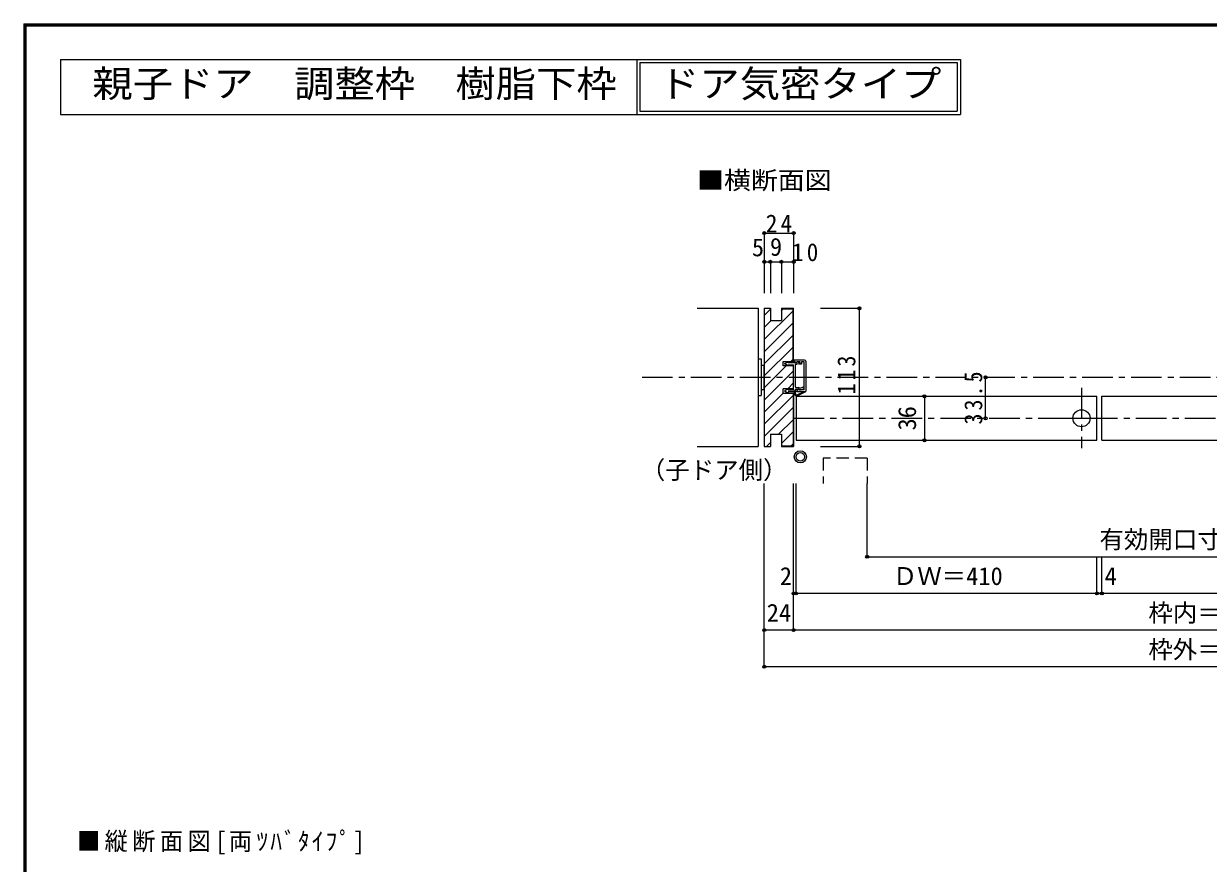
# Model space of a CAD drawing. Units: millimetres at full size, sheet at 1:5. Extents: x -973 to 977, y -718 to 696.
# Drawn here: x -973 to -4, y 9 to 696 of the extents above; entities that cross this region are included whole.
import ezdxf
from ezdxf.enums import TextEntityAlignment as Align

# ---------------------------------------------------------------- set-up
doc = ezdxf.new("R2010")
doc.units = ezdxf.units.MM
doc.header["$LTSCALE"] = 5
doc.header["$PDMODE"] = 32
doc.header["$PDSIZE"] = 2.5
doc.linetypes.add('CHAIN1', pattern=[8, 5, -1, 1, -1])
doc.linetypes.add('DASHED2', pattern=[3, 2, -1])
for name, color, linetype in [('0-1_通り芯', 4, 'CHAIN1'), ('0-3_仕上げ', 7, 'Continuous'), ('0-4_枠', 3, 'Continuous'), ('0-6_扉', 6, 'Continuous'), ('0-7_金物', 7, 'Continuous'), ('0-8_戸当', 7, 'Continuous'), ('0-A_文字', 3, 'Continuous'), ('0-B_寸法', 7, 'Continuous'), ('0-C_ハッチ', 4, 'Continuous'), ('F-1_枠', 6, 'Continuous')]:
    doc.layers.add(name, color=color, linetype=linetype)
doc.styles.add('ＭＳ ゴシック', font='')
doc.styles.get('ＭＳ ゴシック').set_extended_font_data('MS Gothic')

msp = doc.modelspace()

# ---------------------------------------------------------------- linework, layer by layer
at = {"layer": '0-1_通り芯'}
for p, q in [((-467.5, 406.5), (467.5, 406.5)), ((-343.5, 373), (343.5, 373))]:
    msp.add_line(p, q, dxfattribs=at)
at = {"layer": '0-1_通り芯', "color": 7}
for p, q in [((-108.037, 397.796), (-108.037, 348.563)), ((-128.572, 373), (-86.786, 373))]:
    msp.add_line(p, q, dxfattribs=at)
at = {"layer": '0-1_通り芯', "color": 7, "linetype": 'Continuous'}
msp.add_circle((-108.037, 373), 7, dxfattribs=at)
at = {"layer": '0-3_仕上げ'}
msp.add_line((-422.5, 350), (-372.5, 350), dxfattribs=at)
msp.add_lwpolyline([(-422.5, 463), (-372.5, 463), (-372.5, 350)], dxfattribs=at)
at = {"layer": '0-4_枠'}
for p, q in [((-367.5, 463), (-362.5, 463)), ((-367.5, 463), (-367.5, 350)), ((-362.5, 463), (-362.5, 453)), ((-353.5, 463), (-343.5, 463)), ((-353.5, 463), (-353.5, 453)), ((-353.5, 462.5), (-344, 462.5)), ((-344, 419.479), (-344, 462.5)), ((-343.5, 419.479), (-343.5, 463)), ((-362.5, 453), (-353.5, 453)), ((-352, 419.479), (-343.5, 419.479)), ((-352, 415.779), (-352, 419.479)), ((-343.5, 415.779), (-352, 415.779)), ((-343.5, 397.179), (-343.5, 415.779)), ((-343.5, 397.179), (-352, 397.179)), ((-352, 393.479), (-352, 397.179)), ((-352, 393.479), (-343.5, 393.479)), ((-344, 393.479), (-344, 350.5)), ((-343.5, 393.479), (-343.5, 350)), ((-362.5, 360), (-353.5, 360)), ((-362.5, 360), (-362.5, 350)), ((-353.5, 360), (-353.5, 350)), ((-367.5, 350), (-362.5, 350)), ((-353.5, 350.5), (-344, 350.5)), ((-353.5, 350), (-343.5, 350))]:
    msp.add_line(p, q, dxfattribs=at)
at = {"layer": '0-6_扉'}
for p, q in [((-341.5, 391), (-95.537, 391)), ((-341.5, 391), (-341.5, 355)), ((-95.537, 355), (-95.537, 391)), ((-91.537, 355), (-91.537, 391)), ((-91.537, 391), (114.982, 391)), ((-341.5, 355), (-95.537, 355)), ((-91.537, 355), (114.982, 355))]:
    msp.add_line(p, q, dxfattribs=at)
at = {"layer": '0-6_扉', "linetype": 'DASHED2'}
for p, q in [((-319.352, 340.381), (-319.352, 319.657)), ((-283.352, 340.381), (-319.352, 340.381)), ((-283.352, 340.381), (-283.352, 319.657))]:
    msp.add_line(p, q, dxfattribs=at)
at = {"layer": '0-7_金物'}
for p, q in [((-372.5, 421.5), (-370, 421.5)), ((-370, 421.5), (-370, 391.5)), ((-370, 416.5), (-368, 416.5)), ((-368, 416.5), (-368, 396.5)), ((-368, 415.5), (-367.5, 415.5)), ((-368, 397.5), (-367.5, 397.5)), ((-372.5, 391.5), (-370, 391.5)), ((-370, 396.5), (-368, 396.5))]:
    msp.add_line(p, q, dxfattribs=at)
for radius in [5, 3.5]:
    msp.add_circle((-338.036, 341.475), radius, dxfattribs=at)
at = {"layer": '0-8_戸当'}
for p, q in [((-351, 417.579), (-348, 419.479)), ((-348, 416.079), (-351, 417.579)), ((-348, 418.329), (-348, 419.479)), ((-343.5, 418.329), (-348, 418.329)), ((-348, 416.829), (-343.5, 416.829)), ((-348, 416.079), (-348, 416.829)), ((-343.5, 418.579), (-341, 418.579)), ((-343.5, 418.329), (-343.5, 418.579)), ((-343.5, 396.129), (-343.5, 416.829)), ((-343.398, 420.104), (-341.498, 418.654)), ((-334.5, 420.629), (-343.2, 420.629)), ((-342, 398.629), (-342, 416.879)), ((-341.5, 417.379), (-341, 417.379)), ((-341, 418.879), (-341, 419.129)), ((-338.3, 419.129), (-341, 419.129)), ((-341, 418.829), (-341, 418.579)), ((-340.613, 419.116), (-338.895, 418.643)), ((-340.166, 417.828), (-339.305, 417.515)), ((-338.3, 417.129), (-338.3, 419.129)), ((-337.1, 417.129), (-338.3, 417.129)), ((-337.1, 419.129), (-337.1, 417.129)), ((-335, 419.129), (-337.1, 419.129)), ((-335, 396.129), (-335, 419.129)), ((-333.5, 419.629), (-333.5, 395.129)), ((-341.5, 398.129), (-339.54, 398.129)), ((-338.531, 397.579), (-335.909, 398.397)), ((-348, 394.629), (-348, 393.479)), ((-342.8, 394.629), (-348, 394.629)), ((-342.8, 393.129), (-342.8, 394.629)), ((-342.1, 393.129), (-342.1, 395.629)), ((-341, 395.329), (-339.797, 396.581)), ((-341, 394.629), (-341, 395.329)), ((-334, 394.629), (-341, 394.629)), ((-340.509, 392.145), (-335.56, 394.629)), ((-340.195, 391.519), (-334, 394.629)), ((-339, 396.179), (-339, 396.129)), ((-335, 396.129), (-339, 396.129)), ((-337.983, 396.284), (-335.491, 397.061))]:
    msp.add_line(p, q, dxfattribs=at)
for points in [[(-348, 396.879), (-351, 395.379), (-348, 393.479)], [(-348, 396.879), (-348, 396.129), (-343.5, 396.129)], [(-342.8, 394.629), (-342.8, 395.629), (-342, 395.629), (-342, 396.729), (-339.663, 396.729)]]:
    msp.add_lwpolyline(points, dxfattribs=at)
for centre, radius, start, end in [((-343.2, 420.329), 0.3, 90, 228.65222), ((-341.5, 416.879), 0.5, 90, 180), ((-341.3, 418.879), 0.3, 228.65222, 360), ((-340.7, 418.829), 0.3, 73.20997, 180), ((-341, 418.379), 1, 270, 326.52262), ((-339.1, 418.079), 0.6, 246.66235, 0), ((-339.1, 418.079), 0.6, 0, 73.20997), ((-334.5, 419.629), 1, 0, 90), ((-341.5, 398.629), 0.5, 180, 270), ((-339.54, 396.929), 1.2, 32.78874, 90), ((-335.7, 397.729), 0.7, 287.32983, 107.32983), ((-341, 393.129), 1.8, 180, 296.57515), ((-341, 393.129), 1.1, 180, 296.57515), ((-339.5, 396.179), 0.5, 0, 126.38479), ((-339.663, 395.929), 0.8, 48.59038, 90), ((-338.34, 397.429), 1.2, 228.59038, 287.32983), ((-334, 395.129), 0.5, 270, 0)]:
    msp.add_arc(centre, radius, start, end, dxfattribs=at)
at = {"layer": '0-A_文字'}
for p, q in [((-943.333, 666.667), (-943.333, 621.667)), ((-943.333, 666.667), (-471.747, 666.667)), ((-471.747, 666.667), (-471.747, 621.667)), ((-469.247, 664.167), (-209.643, 664.167)), ((-469.247, 664.167), (-469.247, 624.167)), ((-209.643, 664.167), (-209.643, 624.167)), ((-943.333, 621.667), (-471.747, 621.667)), ((-471.747, 621.667), (-207.143, 621.667)), ((-469.247, 624.167), (-209.643, 624.167))]:
    msp.add_line(p, q, dxfattribs=at)
msp.add_lwpolyline([(-471.747, 666.667), (-207.143, 666.667), (-207.143, 621.667)], dxfattribs=at)
at = {"layer": '0-B_寸法', "color": 4}
for p, q in [((-367.5, 524.503), (-367.5, 475.461)), ((-367.5, 500.979), (-343.5, 500.979)), ((-362.5, 500.979), (-362.5, 475.461)), ((-353.5, 500.979), (-353.5, 475.461)), ((-321.64, 463), (-289.73, 463)), ((-289.73, 350), (-289.73, 463)), ((-186.49, 373), (-186.49, 406.5)), ((-236.49, 391), (-236.49, 355)), ((-321.64, 350), (-289.73, 350)), ((-367.5, 169.657), (-367.5, 319.657)), ((-343.5, 199.657), (-343.5, 319.657)), ((-341.5, 229.657), (-341.5, 319.657)), ((-283.352, 259.657), (-283.352, 319.657)), ((-283.352, 259.657), (283.658, 259.657)), ((-95.384, 229.657), (-95.384, 259.657)), ((-91.384, 229.657), (-91.384, 259.657)), ((343.5, 229.657), (-343.5, 229.657)), ((367.5, 199.657), (-367.5, 199.657)), ((367.5, 169.657), (-367.5, 169.657))]:
    msp.add_line(p, q, dxfattribs=at)
msp.add_lwpolyline([(-367.5, 524.503), (-343.5, 524.503), (-343.5, 475.461)], dxfattribs=at)
at = {"layer": '0-B_寸法'}
for p in [(-367.5, 524.503), (-343.5, 524.503), (-367.5, 500.979), (-362.5, 500.979), (-353.5, 500.979), (-343.5, 500.979), (-289.73, 463), (-186.49, 406.5), (-236.49, 391), (-186.49, 373), (-289.73, 350), (-236.49, 355), (-283.352, 259.657), (-343.5, 229.657), (-341.5, 229.657), (-95.384, 229.657), (-91.384, 229.657), (-367.5, 199.657), (-343.5, 199.657), (-367.5, 169.657)]:
    msp.add_point(p, dxfattribs=at)
at = {"layer": '0-C_ハッチ'}
for p, q in [((-367.5, 457.179), (-362.5, 462.179)), ((-344, 460.88), (-367.5, 437.38)), ((-353.5, 461.28), (-351.78, 463)), ((-361.78, 453), (-367.5, 447.28)), ((-367.5, 427.481), (-344, 450.981)), ((-367.5, 417.581), (-344, 441.081)), ((-367.5, 407.682), (-344, 431.182)), ((-345.803, 419.479), (-344, 421.282)), ((-367.5, 397.782), (-349.503, 415.779)), ((-367.5, 387.883), (-343.5, 411.883)), ((-348.304, 397.179), (-343.5, 401.983)), ((-367.5, 377.983), (-352, 393.483)), ((-367.5, 368.084), (-344, 391.584)), ((-367.5, 358.184), (-344, 381.684)), ((-355.785, 360), (-344, 371.785)), ((-353.5, 352.385), (-344, 361.885)), ((-365.785, 350), (-362.5, 353.285)), ((-345.486, 350.5), (-344, 351.986))]:
    msp.add_line(p, q, dxfattribs=at)
at = {"layer": 'F-1_枠'}
for p, q in [((-973.347, 695.833), (-973.347, -700.833)), ((-973.347, 695.833), (976.653, 695.833)), ((-973.347, 695), (976.653, 695)), ((-973.347, 694.167), (976.653, 694.167)), ((-972.514, 695.833), (-972.514, -700.833)), ((-971.68, 695.833), (-971.68, -700.833))]:
    msp.add_line(p, q, dxfattribs=at)

# ---------------------------------------------------------------- texts
at = {"layer": '0-A_文字', "style": 'ＭＳ ゴシック', "width": 1.1}
for s, p in [('親子ドア\u3000調整枠\u3000樹脂下枠', (-917.143, 629.167)), ('ドア気密タイプ', (-453.622, 629.167))]:
    msp.add_text(s, height=21.99, dxfattribs=at).set_placement(p, align=Align.BOTTOM_LEFT)
at = {"layer": '0-A_文字', "color": 7, "style": 'ＭＳ ゴシック', "width": 1.1}
msp.add_text('■横断面図', height=14.66, dxfattribs=at).set_placement((-422.5, 555.99), align=Align.BOTTOM_LEFT)
at = {"layer": '0-A_文字', "color": 7, "style": 'ＭＳ ゴシック'}
msp.add_text('（子ドア側）', height=14.66, dxfattribs=at).set_placement((-468.5, 319), align=Align.BOTTOM_LEFT)
at = {"layer": '0-A_文字', "color": 7, "insert": (-929.783, 16.256), "char_height": 14.66, "attachment_point": 7, "style": 'ＭＳ ゴシック'}
msp.add_mtext('\\T1.19;\\W0.95;■縦断面図[両ﾂﾊﾞﾀｲﾌﾟ]', dxfattribs=at)
at = {"layer": '0-B_寸法', "style": 'ＭＳ ゴシック'}
for s, p in [('5', (-377.669, 501.133)), ('9', (-362.883, 501.527)), ('有効開口寸法＝1,021', (-93.347, 262.157)), ('2', (-354.822, 232.157)), ('ＤＷ＝410', (-262.365, 232.157)), ('4', (-89.15, 232.157)), ('枠内＝1,141', (-53.347, 202.157)), ('24', (-365.5, 202.157)), ('枠外＝1,189', (-53.347, 172.157))]:
    msp.add_text(s, height=14.66, dxfattribs=at).set_placement(p, align=Align.BOTTOM_LEFT)
msp.add_text('36', height=14.66, rotation=90, dxfattribs=at).set_placement((-238.99, 363), align=Align.BOTTOM_LEFT)
at = {"layer": '0-B_寸法', "char_height": 14.66, "attachment_point": 7, "style": 'ＭＳ ゴシック'}
for s, insert in [('\\T1.27;\\W0.95;24', (-366.269, 525.084)), ('\\T1.27;\\W0.95;10', (-344.849, 501.33))]:
    msp.add_mtext(s, dxfattribs=dict(at, insert=insert))
at = {"layer": '0-B_寸法', "char_height": 14.66, "attachment_point": 7, "rotation": 90, "style": 'ＭＳ ゴシック'}
for s, insert in [('\\T1.27;\\W0.9;113', (-292.808, 392.523)), ('\\T1.28;\\W0.9;33.5', (-188.99, 367.875))]:
    msp.add_mtext(s, dxfattribs=dict(at, insert=insert))

doc.saveas('drawing.dxf')
